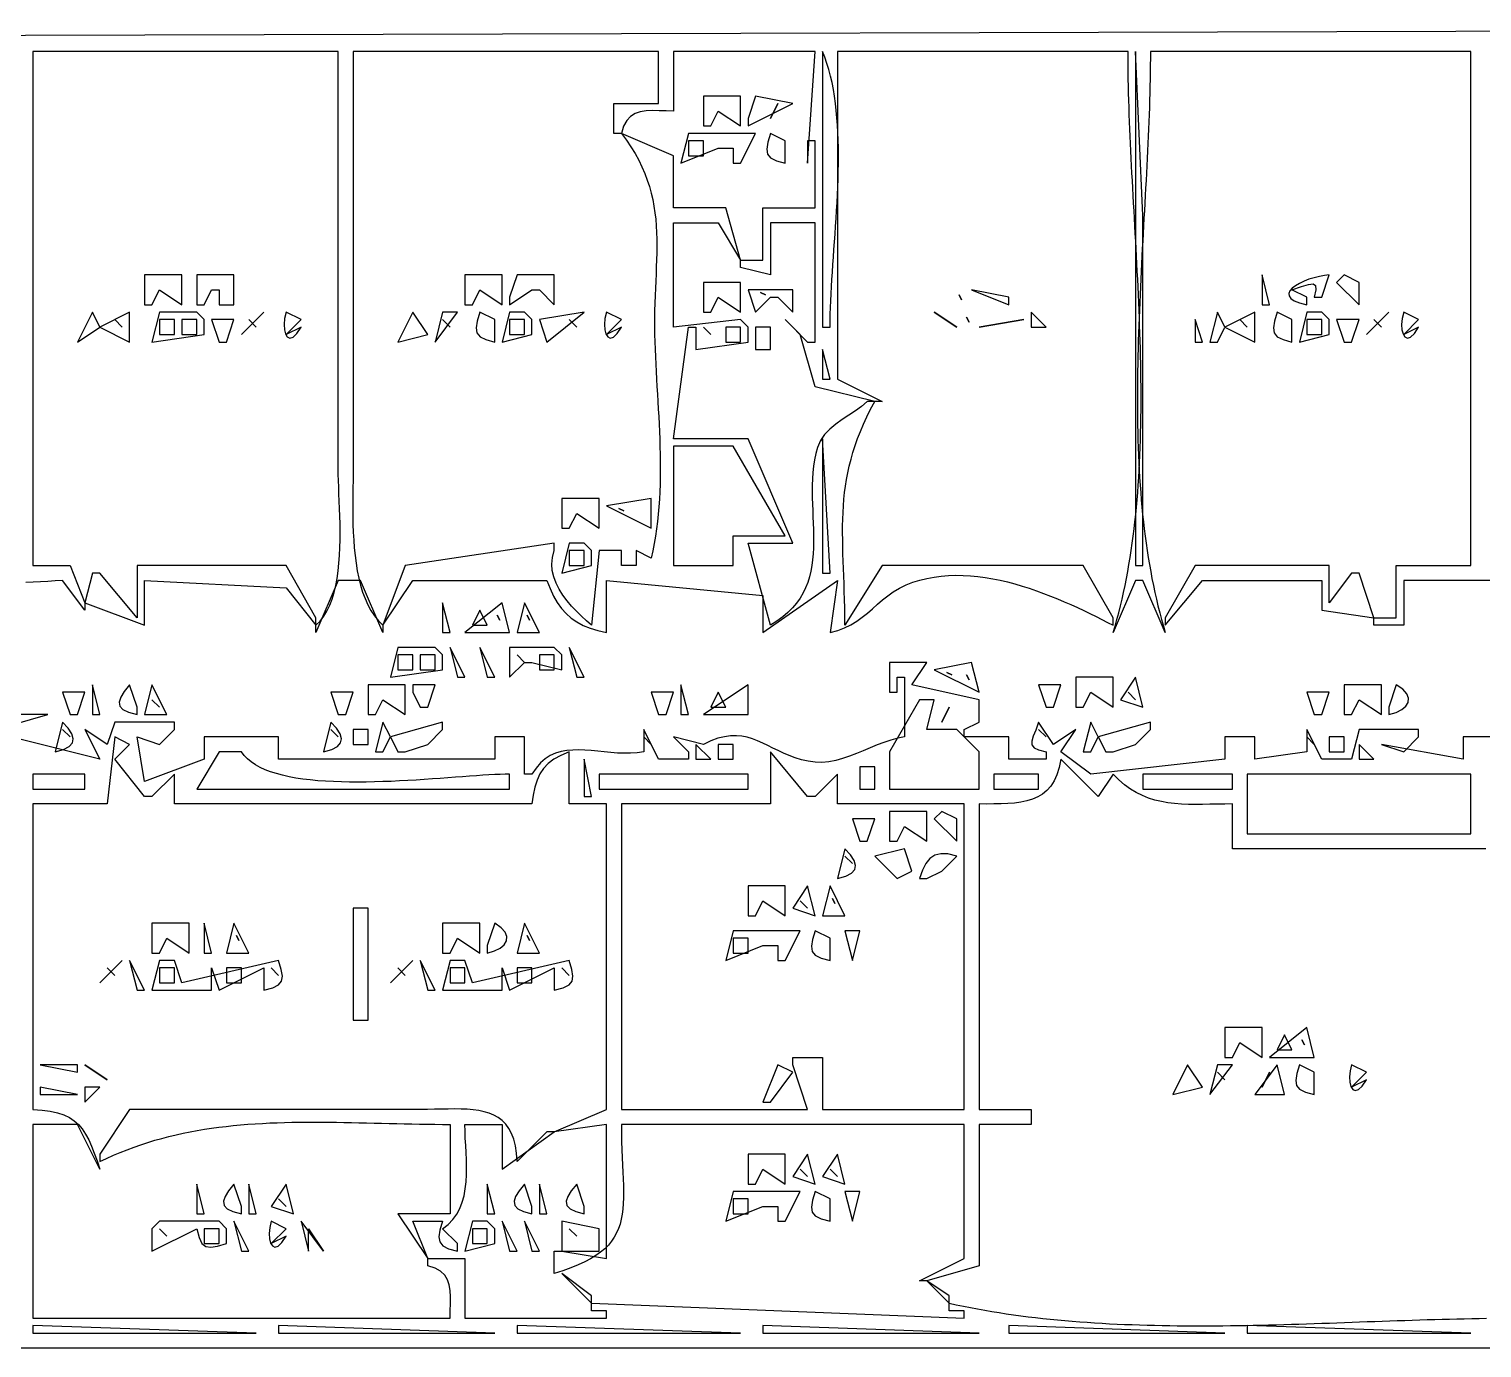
# Model space of a CAD drawing. Extents: x 0 to 1224, y 0 to 792.
# Drawn here: x 726.5 to 921.5, y 345 to 522 of the extents above; entities that cross this region are included whole.
import ezdxf

# ---------------------------------------------------------------- set-up
doc = ezdxf.new("R2010")
doc.units = 0
doc.layers.add('C7', color=7, linetype='CONTINUOUS')

msp = doc.modelspace()

# ---------------------------------------------------------------- linework, layer by layer
at = {"layer": 'C7'}
for points in [[(662, 521), (1014, 522), (1014, 459), (1055, 459), (1055, 448), (1050, 448), (1050, 446), (1050.8073, 445.991), (1051.6612, 445.9603), (1052.5538, 445.9153), (1053.4772, 445.8631), (1054.4235, 445.8111), (1055.3848, 445.7665), (1056.3533, 445.7366)], [(923, 448), (911, 448), (911, 442), (907, 442), (907, 443), (910, 443), (910, 450), (920, 450), (920, 519), (877, 519), (876.9976, 518.0814), (876.9905, 517.1566), (876.9791, 516.2259), (876.9634, 515.2892), (876.9438, 514.3469), (876.9203, 513.3991), (876.8932, 512.4459), (876.8627, 511.4876), (876.8291, 510.5243), (876.7925, 509.5561), (876.7531, 508.5834), (876.7112, 507.6061), (876.667, 506.6246), (876.6206, 505.6389), (876.5722, 504.6493), (876.5222, 503.6559), (876.4707, 502.6589), (876.4178, 501.6584), (876.3638, 500.6547), (876.309, 499.6479), (876.2535, 498.6382), (876.1975, 497.6257), (876.1413, 496.6107), (876.085, 495.5933), (876.0288, 494.5736), (875.973, 493.5519), (875.9178, 492.5284), (875.8634, 491.5031), (875.81, 490.4763), (875.7577, 489.4481), (875.7069, 488.4187), (875.6576, 487.3883), (875.6102, 486.3571), (875.5649, 485.3252), (875.5217, 484.2928), (875.481, 483.2601), (875.443, 482.2273), (875.4078, 481.1944), (875.3757, 480.1618), (875.3469, 479.1295), (875.3215, 478.0978), (875.2999, 477.0667), (875.2821, 476.0366), (875.2685, 475.0075), (875.2592, 473.9797), (875.2544, 472.9532), (875.2544, 471.9284), (875.2593, 470.9053), (875.2693, 469.8841), (875.2847, 468.865), (875.3057, 467.8481), (875.3325, 466.8338), (875.3652, 465.822), (875.4041, 464.813), (875.4495, 463.807), (875.5014, 462.8041), (875.5602, 461.8045), (875.626, 460.8084), (875.699, 459.816), (875.7795, 458.8273), (875.8677, 457.8427), (875.9637, 456.8623), (876.0677, 455.8861), (876.1801, 454.9145), (876.3009, 453.9476), (876.4304, 452.9856), (876.5688, 452.0286), (876.7163, 451.0768), (876.8732, 450.1303), (877.0396, 449.1894), (877.2157, 448.2543), (877.4017, 447.325), (877.5979, 446.4019), (877.8045, 445.4849), (878.0216, 444.5744), (878.2495, 443.6705), (878.4884, 442.7733), (878.7385, 441.8831), (879, 441), (876, 448), (875, 448), (872, 441), (872.2614, 441.8831), (872.5115, 442.7733), (872.7504, 443.6705), (872.9783, 444.5744), (873.1954, 445.485), (873.402, 446.4019), (873.5982, 447.3251), (873.7843, 448.2543), (873.9604, 449.1895), (874.1267, 450.1304), (874.2836, 451.0768), (874.4311, 452.0286), (874.5695, 452.9856), (874.6991, 453.9477), (874.8199, 454.9146), (874.9322, 455.8862), (875.0363, 456.8623), (875.1323, 457.8428), (875.2204, 458.8274), (875.3009, 459.816), (875.3739, 460.8085), (875.4397, 461.8046), (875.4985, 462.8042), (875.5505, 463.8071), (875.5958, 464.8131), (875.6347, 465.8221), (875.6675, 466.8338), (875.6942, 467.8482), (875.7152, 468.865), (875.7306, 469.8841), (875.7407, 470.9053), (875.7456, 471.9284), (875.7455, 472.9533), (875.7408, 473.9797), (875.7314, 475.0076), (875.7178, 476.0366), (875.7001, 477.0668), (875.6784, 478.0978), (875.6531, 479.1295), (875.6242, 480.1618), (875.5921, 481.1944), (875.557, 482.2273), (875.5189, 483.2601), (875.4782, 484.2929), (875.4351, 485.3252), (875.3897, 486.3571), (875.3423, 487.3884), (875.2931, 488.4187), (875.2422, 489.4481), (875.19, 490.4763), (875.1365, 491.5031), (875.0821, 492.5284), (875.0269, 493.5519), (874.9711, 494.5736), (874.915, 495.5933), (874.8587, 496.6107), (874.8024, 497.6257), (874.7464, 498.6382), (874.6909, 499.6479), (874.6361, 500.6547), (874.5821, 501.6584), (874.5293, 502.6588), (874.4777, 503.6559), (874.4277, 504.6493), (874.3793, 505.6389), (874.3329, 506.6246), (874.2887, 507.6061), (874.2468, 508.5833), (874.2074, 509.5561), (874.1708, 510.5243), (874.1372, 511.4876), (874.1067, 512.4459), (874.0796, 513.3991), (874.0562, 514.3469), (874.0365, 515.2892), (874.0208, 516.2258), (874.0094, 517.1566), (874.0023, 518.0814), (874, 519), (835, 519), (835, 475), (841, 472), (840, 472), (832, 474), (830, 481), (828, 483), (831, 480), (832, 480), (832, 496), (826, 496), (826, 489), (822, 490), (822, 491), (825, 491), (825, 498), (832, 498), (832, 507), (831, 507), (831, 504), (832, 519), (813, 519), (813, 511), (812.0083, 511.0163), (811.0571, 511.0447), (810.1554, 511.0542), (809.3125, 511.0141), (808.5375, 510.8934), (807.8394, 510.6612), (807.2275, 510.2866), (806.7109, 509.7388), (806.2986, 508.9869), (806, 508), (805, 508), (805, 512), (811, 512), (811, 519), (770, 519), (770, 463), (769.9959, 462.2026), (769.9858, 461.3544), (769.973, 460.461), (769.9604, 459.5282), (769.9514, 458.5617), (769.949, 457.5675), (769.9565, 456.5511), (769.977, 455.5185), (770.0136, 454.4754), (770.0696, 453.4275), (770.1482, 452.3806), (770.2524, 451.3405), (770.3855, 450.313), (770.5505, 449.3039), (770.7508, 448.3188), (770.9894, 447.3637), (771.2696, 446.4443), (771.5944, 445.5662), (771.9671, 444.7355), (772.3909, 443.9577), (772.8688, 443.2386), (773.4041, 442.5841), (774, 442), (774, 441), (771, 448), (768, 448), (765, 441), (765, 442), (765.5574, 442.5572), (766.0498, 443.1926), (766.481, 443.8995), (766.8545, 444.6715), (767.1743, 445.502), (767.4439, 446.3844), (767.6673, 447.3122), (767.8481, 448.279), (767.9901, 449.2781), (768.097, 450.303), (768.1726, 451.3471), (768.2206, 452.404), (768.2447, 453.4671), (768.2488, 454.5298), (768.2366, 455.5857), (768.2117, 456.6281), (768.178, 457.6505), (768.1392, 458.6465), (768.0991, 459.6094), (768.0613, 460.5328), (768.0297, 461.41), (768.008, 462.2346), (768, 463), (768, 519), (727, 519), (727, 450), (732, 450), (734, 445), (734, 444), (731, 448), (730.0127, 447.9326), (729.0242, 447.8702), (728.0347, 447.8126), (727.044, 447.7597), (726.0523, 447.7113)], [(833, 519), (833, 482), (834, 482), (834.0062, 482.8527), (834.0243, 483.7285), (834.053, 484.6262), (834.0913, 485.5442), (834.138, 486.4812), (834.192, 487.4359), (834.2521, 488.4067), (834.3172, 489.3924), (834.3862, 490.3916), (834.458, 491.4029), (834.5314, 492.4248), (834.6053, 493.456), (834.6786, 494.4952), (834.7501, 495.5409), (834.8188, 496.5918), (834.8834, 497.6464), (834.9428, 498.7034), (834.996, 499.7614), (835.0417, 500.8191), (835.0789, 501.8749), (835.1065, 502.9277), (835.1232, 503.9758), (835.128, 505.0181), (835.1198, 506.053), (835.0973, 507.0793), (835.0596, 508.0955), (835.0053, 509.1002), (834.9335, 510.0921), (834.843, 511.0697), (834.7327, 512.0318), (834.6014, 512.9768), (834.4479, 513.9035), (834.2713, 514.8104), (834.0702, 515.6961), (833.8437, 516.5593), (833.5906, 517.3986), (833.3097, 518.2126), (833, 519)], [(875, 519), (875, 450), (876, 450), (876, 497), (875, 519)], [(817, 513), (817, 509), (818, 509), (819, 511), (822, 509), (822, 510), (822, 513), (817, 513)], [(824, 513), (823, 510), (823, 509), (829, 512), (824, 513)], [(827, 512), (826, 510), (827, 512)], [(806, 508), (806.6742, 507.0847), (807.284, 506.1781), (807.8324, 505.2791), (808.3223, 504.3864), (808.7568, 503.4992), (809.1389, 502.6162), (809.4717, 501.7365), (809.7583, 500.8589), (810.0015, 499.9823), (810.2046, 499.1056), (810.3704, 498.2278), (810.5021, 497.3479), (810.6027, 496.4646), (810.6752, 495.5769), (810.7227, 494.6838), (810.7481, 493.7841), (810.7545, 492.8768), (810.745, 491.9608), (810.7225, 491.035), (810.6902, 490.0983), (810.6511, 489.1497), (810.6081, 488.188), (810.5643, 487.2122), (810.5228, 486.2212), (810.4865, 485.2138), (810.4586, 484.1891), (810.4421, 483.146), (810.4399, 482.0833), (810.4552, 481), (810.4821, 480.0125), (810.5173, 479.0215), (810.5595, 478.0273), (810.6075, 477.03), (810.6601, 476.0301), (810.7162, 475.0278), (810.7745, 474.0234), (810.8339, 473.0171), (810.8931, 472.0093), (810.951, 471.0003), (811.0064, 469.9903), (811.0581, 468.9796), (811.1049, 467.9685), (811.1456, 466.9574), (811.1791, 465.9464), (811.2041, 464.9359), (811.2194, 463.9262), (811.2239, 462.9175), (811.2164, 461.9101), (811.1957, 460.9044), (811.1606, 459.9006), (811.1098, 458.899), (811.0423, 457.8999), (810.9569, 456.9036), (810.8522, 455.9103), (810.7272, 454.9204), (810.5807, 453.9341), (810.4114, 452.9517), (810.2182, 451.9736), (810, 451), (808, 452), (808, 450), (806, 450), (806, 452), (803, 452), (802, 442), (801.3305, 442.5838), (800.6504, 443.2061), (799.9753, 443.865), (799.3213, 444.5583), (798.7041, 445.2838), (798.1397, 446.0396), (797.644, 446.8235), (797.2327, 447.6334), (796.9219, 448.4672), (796.7273, 449.3229), (796.6648, 450.1983), (796.7504, 451.0913), (797, 452), (797, 453), (777, 450), (774, 442), (778, 448), (796, 448), (796.4204, 446.9001), (796.8797, 445.9123), (797.3856, 445.0301), (797.9453, 444.247), (798.5664, 443.5566), (799.2563, 442.9525), (800.0225, 442.4281), (800.8725, 441.9772), (801.8138, 441.5931), (802.8538, 441.2695), (804, 441), (804, 448), (825, 446), (825, 441), (835, 448), (834, 441), (835.0342, 441.2687), (835.9674, 441.6225), (836.8158, 442.0481), (837.5955, 442.5327), (838.323, 443.0632), (839.0143, 443.6266), (839.6859, 444.2099), (840.3539, 444.8), (841.0345, 445.3839), (841.7441, 445.9486), (842.4989, 446.4811), (843.3151, 446.9683), (844.2091, 447.3974)], [(844.2091, 447.3973), (845.1273, 447.7505), (846.0596, 448.0438), (847.0045, 448.2798), (847.9605, 448.4609), (848.9262, 448.5896), (849.9002, 448.6683), (850.8809, 448.6996), (851.8671, 448.6858), (852.8572, 448.6295), (853.8497, 448.5331), (854.8433, 448.3991), (855.8365, 448.23), (856.8279, 448.0283), (857.816, 447.7964), (858.7993, 447.5367), (859.7765, 447.2519), (860.746, 446.9443), (861.7065, 446.6164), (862.6564, 446.2707), (863.5945, 445.9097), (864.5191, 445.5358), (865.4289, 445.1515), (866.3224, 444.7593), (867.1982, 444.3617), (868.0548, 443.9611), (868.8908, 443.56), (869.7048, 443.1608), (870.4953, 442.7661), (871.2608, 442.3783), (872, 442), (872, 443), (868, 450), (841, 450), (836, 442), (835.9913, 443.1726), (835.9731, 444.3137), (835.9473, 445.425), (835.916, 446.5085), (835.8809, 447.566), (835.844, 448.5992), (835.8073, 449.6102), (835.7727, 450.6007), (835.7421, 451.5726), (835.7175, 452.5278), (835.7008, 453.468), (835.6939, 454.3952), (835.6987, 455.3112), (835.7173, 456.2179), (835.7514, 457.1171), (835.8031, 458.0107), (835.8743, 458.9005), (835.967, 459.7884), (836.083, 460.6762), (836.2242, 461.5658), (836.3927, 462.4591), (836.5904, 463.3578), (836.8191, 464.2639), (837.0809, 465.1793), (837.3776, 466.1056), (837.7111, 467.0449), (838.0835, 467.999), (838.4967, 468.9696), (838.9525, 469.9588), (839.453, 470.9683), (840, 472), (839, 472), (838.2442, 471.3553), (837.4068, 470.7535), (836.524, 470.1722), (835.6324, 469.5888), (834.7684, 468.9809), (833.9685, 468.3261), (833.2691, 467.6019), (832.7067, 466.7859), (832.3178, 465.8557), (832.1015, 465.0256), (831.9316, 464.1886), (831.8032, 463.3458), (831.7116, 462.4985), (831.6522, 461.6476), (831.6203, 460.7944), (831.6112, 459.9399), (831.6201, 459.0853), (831.6423, 458.2318), (831.6732, 457.3804), (831.7081, 456.5323), (831.7423, 455.6885), (831.771, 454.8504), (831.7896, 454.0189), (831.7933, 453.1952), (831.7775, 452.3805), (831.7374, 451.5758), (831.6685, 450.7823), (831.5658, 450.0012), (831.4249, 449.2335), (831.2409, 448.4803), (831.0092, 447.7429), (830.725, 447.0224), (830.3837, 446.3198), (829.9806, 445.6363), (829.5109, 444.9731), (828.97, 444.3312), (828.3531, 443.7118), (827.6556, 443.1161), (826.8728, 442.5451), (826, 442), (823, 453), (829, 453), (823, 467), (813, 467), (815, 482), (816, 482), (816, 479), (823, 480), (823, 482), (822, 483), (813, 482), (813, 496), (819, 496), (822, 491), (820, 498), (813, 498), (813, 505), (806, 508)], [(815, 508), (814, 504), (819, 506), (821, 506), (821, 504), (822, 504), (824, 508), (815, 508)], [(815, 507), (815, 505), (817, 505), (817, 507), (815, 507)], [(826, 508), (825.6535, 506.8097), (825.5052, 505.9005), (825.6105, 505.2187), (826.0245, 504.7105), (826.8026, 504.3221), (828, 504), (828, 505), (828, 507), (826, 508)], [(742, 489), (742, 485), (743, 485), (744, 487), (747, 485), (747, 486), (747, 489), (742, 489)], [(749, 489), (749, 485), (750, 485), (751, 487), (752, 487), (752, 485), (754, 485), (754, 488), (754, 489), (749, 489)], [(785, 489), (785, 485), (786, 485), (787, 487), (790, 485), (790, 486), (790, 489), (785, 489)], [(792, 489), (791, 486), (791, 485), (794, 487), (795, 487), (797, 485), (797, 488), (797, 489), (792, 489)], [(817, 488), (817, 484), (818, 484), (819, 486), (822, 484), (822, 485), (822, 488), (817, 488)], [(892, 489), (892, 485), (893, 485), (892, 489)], [(898, 485), (898, 486), (896, 487), (897.2896, 487.44), (898.227, 487.7304), (898.8393, 487.8013), (899.1541, 487.583), (899.1985, 487.0058), (899, 486), (900, 486), (901, 489), (900.3655, 488.935), (899.6852, 488.8111), (898.9839, 488.6352), (898.2865, 488.4142), (897.618, 488.1551), (897.0032, 487.8648), (896.4671, 487.5504), (896.0346, 487.2187), (895.7306, 486.8768), (895.58, 486.5316), (895.6077, 486.1901), (895.8386, 485.8592), (896.2977, 485.5459), (897.0098, 485.2572), (898, 485)], [(903, 489), (902, 488), (905, 485), (905, 488), (903, 489)], [(823, 487), (824, 484), (826, 486), (827, 486), (829, 484), (829, 487), (823, 487)], [(824.666687, 486.666656), (825.333313, 486.333344), (824.666687, 486.666656)], [(851.333313, 486.333344), (851.666687, 485.666656), (851.333313, 486.333344)], [(853, 487), (858, 485), (858, 486), (853, 487)], [(735, 484), (733, 480), (736, 482), (740, 480), (740, 484), (736, 482), (735, 484)], [(744, 484), (743, 480), (750, 481), (750, 483), (749, 484), (744, 484)], [(755, 481), (758, 484), (755, 481)], [(761, 484), (760.8004, 483.1668), (760.7248, 482.3683), (760.765, 481.6552), (760.9133, 481.0779), (761.1618, 480.6871), (761.5026, 480.5333), (761.9278, 480.6671), (762.4295, 481.1392), (763, 482), (761, 481), (763, 483), (761, 484)], [(778, 484), (776, 480), (780, 481), (778, 484)], [(782, 484), (781, 480), (784, 484), (782, 484)], [(787, 484), (786.6535, 482.8097), (786.5052, 481.9005), (786.6105, 481.2187), (787.0245, 480.7105), (787.8026, 480.3221), (789, 480), (789, 481), (789, 483), (787, 484)], [(791, 484), (790, 480), (794, 481), (794, 483), (793, 484), (791, 484)], [(795, 483), (796, 480), (801, 484), (795, 483)], [(804, 484), (803.8004, 483.1668), (803.7248, 482.3683), (803.765, 481.6552), (803.9133, 481.0779), (804.1618, 480.6871), (804.5026, 480.5333), (804.9278, 480.6671), (805.4295, 481.1392), (806, 482), (804, 481), (806, 483), (804, 484)], [(848, 484), (851, 482), (848, 484)], [(861, 484), (861, 482), (863, 482), (861, 484)], [(886, 484), (885, 480), (886, 480), (887, 482), (891, 480), (891, 484), (887, 482), (886, 484)], [(894, 484), (893.6535, 482.8097), (893.5053, 481.9005), (893.6105, 481.2187), (894.0246, 480.7105), (894.8026, 480.3221), (896, 480), (896, 481), (896, 483), (894, 484)], [(898, 484), (897, 480), (901, 481), (901, 483), (900, 484), (898, 484)], [(906, 481), (909, 484), (906, 481)], [(911, 484), (910.8005, 483.1668), (910.7248, 482.3683), (910.765, 481.6552), (910.9133, 481.0779), (911.1618, 480.6871), (911.5026, 480.5333), (911.9278, 480.6671), (912.4296, 481.1392), (913, 482), (911, 481), (913, 483), (911, 484)], [(738, 483), (739, 482), (738, 483)], [(744, 483), (744, 481), (746, 481), (746, 483), (744, 483)], [(747, 483), (747, 481), (749, 481), (749, 483), (747, 483)], [(751, 483), (752, 480), (753, 480), (754, 483), (751, 483)], [(756, 483), (757, 482), (756, 483)], [(782, 483), (783, 482), (782, 483)], [(791, 483), (791, 481), (793, 481), (793, 483), (791, 483)], [(799, 483), (800, 482), (799, 483)], [(817, 482), (818, 481), (817, 482)], [(820, 482), (820, 480), (822, 480), (822, 482), (820, 482)], [(824, 482), (824, 479), (826, 479), (826, 482), (824, 482)], [(852.333313, 483.333344), (852.666687, 482.666656), (852.333313, 483.333344)], [(854, 482), (860, 483), (854, 482)], [(883, 483), (883, 480), (884, 480), (883, 483)], [(889, 483), (890, 482), (889, 483)], [(898, 483), (898, 481), (900, 481), (900, 483), (898, 483)], [(902, 483), (903, 480), (904, 480), (905, 483), (902, 483)], [(907, 483), (908, 482), (907, 483)], [(833, 479), (833, 475), (834, 475), (833, 479)], [(833, 467), (833, 449), (834, 449), (833, 467)], [(813, 466), (813, 450), (821, 450), (821, 454), (828, 454), (821, 466), (813, 466)], [(798, 459), (798, 455), (799, 455), (800, 457), (803, 455), (803, 456), (803, 459), (798, 459)], [(804, 458), (810, 455), (810, 456), (810, 459), (804, 458)], [(805.666687, 457.666656), (806.333313, 457.333344), (805.666687, 457.666656)], [(799, 453), (798, 449), (802, 450), (802, 452), (801, 453), (799, 453)], [(799, 452), (799, 450), (801, 450), (801, 452), (799, 452)], [(741, 450), (741, 443), (736, 449), (735, 449), (734, 445), (742, 442), (742, 448), (761, 447), (765, 442), (765, 443), (761, 450), (741, 450)], [(883, 450), (879, 443), (879, 442), (884, 448), (900, 448), (900, 444), (907, 443), (905, 449), (904, 449), (901, 445), (901, 450), (883, 450)], [(782, 445), (782, 441), (783, 441), (782, 445)], [(785, 441), (791, 441), (790, 445), (785, 441)], [(793, 445), (792, 441), (795, 441), (793, 445)], [(787, 444), (786, 442), (788, 442), (787, 444)], [(789.333313, 443.333344), (789.666687, 442.666656), (789.333313, 443.333344)], [(793.333313, 443.333344), (793.666687, 442.666656), (793.333313, 443.333344)], [(776, 439), (775, 435), (782, 436), (782, 438), (781, 439), (776, 439)], [(783, 439), (784, 435), (785, 435), (783, 439)], [(787, 439), (788, 435), (789, 435), (787, 439)], [(791, 439), (791, 435), (793, 437), (794, 437), (798, 436), (798, 438), (797, 439), (791, 439)], [(799, 439), (800, 435), (801, 435), (799, 439)], [(928, 427), (919, 427), (919, 424), (908, 426), (911, 425), (913, 427), (913, 428), (905, 428), (904, 424), (900, 424), (898, 428), (898, 425), (891, 424), (891, 427), (887, 427), (887, 424), (869, 422), (865, 425), (867, 428), (864, 426), (862, 429), (861.6113, 427.9295), (861.288, 427.0867), (861.097, 426.4347), (861.1055, 425.9368), (861.3807, 425.5562), (861.9898, 425.2562), (863, 425), (863, 424), (858, 424), (858, 427), (852, 427), (852, 428), (854, 429), (854, 431), (854, 432), (845, 434), (847, 437), (842, 437), (842, 433), (843, 433), (843, 435), (844, 435), (844, 427), (843.0818, 426.832), (842.1613, 426.5842), (841.2389, 426.274), (840.315, 425.919), (839.3899, 425.5368), (838.4642, 425.1449), (837.5382, 424.761), (836.6123, 424.4025), (835.6871, 424.0872), (834.7628, 423.8325), (833.8399, 423.656), (832.9188, 423.5753), (832, 423.608), (831.0467, 423.746), (830.1536, 423.9479), (829.3133, 424.2021), (828.5183, 424.4972), (827.7613, 424.8216), (827.0348, 425.1638), (826.3315, 425.5124), (825.6439, 425.8558), (824.9646, 426.1825), (824.2862, 426.4809), (823.6013, 426.7397), (822.9026, 426.9473), (822.1825, 427.0921), (821.4337, 427.1628), (820.6488, 427.1477), (819.8204, 427.0354), (818.941, 426.8143), (818.0034, 426.473), (817, 426), (813, 427), (815, 425), (815, 424), (811, 424), (809, 428), (809, 425), (808.1251, 424.8707), (807.243, 424.8095), (806.3564, 424.8037), (805.4685, 424.8408), (804.5821, 424.9083), (803.7003, 424.9934), (802.8259, 425.0838), (801.9621, 425.1668), (801.1116, 425.2299), (800.2776, 425.2604), (799.463, 425.2459), (798.6707, 425.1738), (797.9037, 425.0315), (797.1651, 424.8064), (796.4576, 424.486), (795.7845, 424.0577), (795.1485, 423.509), (794.5526, 422.8273), (794, 422), (793, 422), (793, 427), (789, 427), (789, 424), (760, 424), (760, 427), (750, 427), (750, 424), (742, 421), (741, 427), (744, 426), (746, 428), (746, 429), (738, 429), (737, 426), (734, 428), (736, 424), (724, 427)], [(776, 438), (776, 436), (778, 436), (778, 438), (776, 438)], [(779, 438), (779, 436), (781, 436), (781, 438), (779, 438)], [(792, 438), (793, 437), (792, 438)], [(795, 438), (795, 436), (797, 436), (797, 438), (795, 438)], [(848, 436), (854, 433), (853, 437), (848, 436)], [(849.666687, 435.666656), (850.333313, 435.333344), (849.666687, 435.666656)], [(852.333313, 435.333344), (852.666687, 434.666656), (852.333313, 435.333344)], [(867, 435), (867, 431), (868, 431), (869, 433), (872, 431), (872, 432), (872, 435), (867, 435)], [(875, 435), (873, 432), (876, 431), (875, 435)], [(731, 433), (732, 430), (733, 430), (734, 433), (731, 433)], [(735, 434), (735, 430), (736, 430), (735, 434)], [(740, 434), (739.2784, 433.1008), (738.8036, 432.3323), (738.6006, 431.6814), (738.6939, 431.1355), (739.1084, 430.6818), (739.8688, 430.3076), (741, 430), (741, 431), (740, 434)], [(743, 434), (742, 430), (745, 430), (743, 434)], [(767, 433), (768, 430), (769, 430), (770, 433), (767, 433)], [(772, 434), (772, 430), (773, 430), (774, 432), (777, 430), (777, 431), (777, 434), (772, 434)], [(778, 434), (778, 433), (779, 431), (780, 431), (781, 434), (778, 434)], [(810, 433), (811, 430), (812, 430), (813, 433), (810, 433)], [(814, 434), (814, 430), (815, 430), (814, 434)], [(817, 430), (823, 430), (823, 431), (823, 434), (817, 430)], [(819, 433), (818, 431), (820, 431), (819, 433)], [(862, 434), (863, 431), (864, 431), (865, 434), (862, 434)], [(874, 433), (875, 432), (874, 433)], [(898, 433), (899, 430), (900, 430), (901, 433), (898, 433)], [(903, 434), (903, 430), (904, 430), (905, 432), (908, 430), (908, 431), (908, 434), (903, 434)], [(910, 434), (909, 431), (909, 430), (909.9711, 430.2821), (910.7404, 430.6607), (911.2878, 431.1186), (911.5936, 431.6388), (911.6376, 432.204), (911.4, 432.7974), (910.8607, 433.4017), (910, 434)], [(743, 432), (744, 431), (743, 432)], [(846, 432), (842, 425), (842, 420), (854, 420), (854, 425), (851, 428), (847, 428), (848, 432), (846, 432)], [(850, 431), (849, 429), (850, 431)], [(722, 430), (722, 428), (729, 430), (722, 430)], [(731, 429), (730, 425), (731.116, 425.3169), (731.8842, 425.7126), (732.3185, 426.1907), (732.4332, 426.7549), (732.2422, 427.4087), (731.7598, 428.1558), (731, 429)], [(767, 429), (766, 425), (767.116, 425.3169), (767.8841, 425.7126), (768.3185, 426.1907), (768.4331, 426.7549), (768.2422, 427.4087), (767.7598, 428.1558), (767, 429)], [(774, 429), (773, 425), (774, 425), (775, 427), (776, 425), (777, 425), (780, 426), (782, 428), (782, 429), (775, 427), (774, 429)], [(869, 429), (868, 425), (869, 425), (870, 427), (871, 425), (872, 425), (875, 426), (877, 428), (877, 429), (870, 427), (869, 429)], [(657, 345), (1055, 345), (1055, 425), (1050, 425), (1050, 427), (1050.8592, 426.9917), (1051.7322, 426.9974), (1052.615, 427.0117), (1053.5033, 427.0295), (1054.3929, 427.0455), (1055.2797, 427.0543), (1056.1595, 427.0508)], [(731, 428), (732, 427), (731, 428)], [(767, 428), (768, 427), (767, 428)], [(770, 428), (770, 426), (772, 426), (772, 428), (770, 428)], [(862, 428), (863, 427), (862, 428)], [(738, 427), (737, 418), (727, 418), (727, 377), (728.2468, 376.9241), (729.3487, 376.7812), (730.3187, 376.569), (731.1697, 376.2852), (731.9149, 375.9274), (732.5671, 375.4934), (733.1394, 374.9808), (733.6448, 374.3874), (734.0962, 373.7108), (734.5068, 372.9488), (734.8894, 372.099), (735.2572, 371.1591), (735.623, 370.1269), (736, 369), (733, 375), (727, 375), (727, 349), (783, 349), (783.0163, 349.9916), (783.0447, 350.9427), (783.0542, 351.8444), (783.0141, 352.6873), (782.8933, 353.4623), (782.6611, 354.1604), (782.2866, 354.7723), (781.7388, 355.289), (780.9869, 355.7012), (780, 356), (780, 357), (785, 357), (785, 349), (804, 349), (804, 350), (802, 350), (802, 351), (852, 349), (852, 350), (850, 350), (850, 351), (850.9461, 350.7939), (851.8959, 350.5968), (852.8492, 350.4082), (853.806, 350.2282), (854.7661, 350.0566), (855.7294, 349.8931), (856.6959, 349.7377), (857.6656, 349.5901), (858.6382, 349.4502), (859.6137, 349.3178), (860.592, 349.1927), (861.573, 349.0749), (862.5567, 348.9641), (863.543, 348.8602), (864.5317, 348.763), (865.5228, 348.6723), (866.5162, 348.588), (867.5118, 348.5099), (868.5095, 348.4378), (869.5092, 348.3717), (870.5108, 348.3113), (871.5143, 348.2564), (872.5196, 348.2069), (873.5265, 348.1626), (874.535, 348.1234), (875.545, 348.0892), (876.5564, 348.0596), (877.5692, 348.0346), (878.5831, 348.0141), (879.5982, 347.9977), (880.6144, 347.9855), (881.6315, 347.9772), (882.6495, 347.9726), (883.6683, 347.9716), (884.6877, 347.9741), (885.7078, 347.9798), (886.7284, 347.9886), (887.7495, 348.0003), (888.7709, 348.0148), (889.7925, 348.0319), (890.8144, 348.0515), (891.8363, 348.0733), (892.8582, 348.0972), (893.88, 348.1231), (894.9016, 348.1508), (895.923, 348.1801), (896.944, 348.2109), (897.9645, 348.2429), (898.9845, 348.2761), (900.0039, 348.3103), (901.0226, 348.3452), (902.0405, 348.3808), (903.0575, 348.4169), (904.0735, 348.4532), (905.0884, 348.4898), (906.1022, 348.5263), (907.1148, 348.5626), (908.126, 348.5986), (909.1358, 348.634), (910.1441, 348.6688), (911.1508, 348.7028), (912.1558, 348.7357), (913.159, 348.7675), (914.1604, 348.7979), (915.1599, 348.8269), (916.1573, 348.8542), (917.1526, 348.8797), (918.1456, 348.9032), (919.1364, 348.9245), (920.1248, 348.9435), (921.1107, 348.9601), (922.094, 348.974)], [(922, 412), (888, 412), (888, 418), (886.9765, 417.9929), (885.9689, 417.9763), (884.9771, 417.957), (884.001, 417.9418), (883.0407, 417.9377), (882.0963, 417.9513), (881.1677, 417.9897), (880.2549, 418.0596), (879.3579, 418.1679), (878.4768, 418.3215), (877.6116, 418.5271), (876.7622, 418.7916), (875.9287, 419.122), (875.1111, 419.5249), (874.3095, 420.0073), (873.5237, 420.5761), (872.7539, 421.238), (872, 422), (870, 419), (865, 424), (864.7708, 422.8935), (864.4628, 421.9319), (864.0799, 421.1051), (863.6259, 420.4028), (863.1044, 419.815), (862.5193, 419.3316), (861.8743, 418.9422), (861.1733, 418.6369), (860.42, 418.4054), (859.6182, 418.2376), (858.7716, 418.1233), (857.8841, 418.0525), (856.9594, 418.0149), (856.0013, 418.0003), (855.0135, 417.9987), (854, 418), (854, 377), (861, 377), (861, 375), (854, 375), (854, 356), (847, 354), (846, 354), (852, 357), (852, 375), (806, 375), (806.009, 373.8181), (806.0333, 372.6835), (806.0687, 371.595), (806.1109, 370.5511), (806.1557, 369.5505), (806.1989, 368.5919), (806.2361, 367.6738), (806.2633, 366.7949), (806.2761, 365.9539), (806.2703, 365.1495), (806.2417, 364.3802), (806.1861, 363.6447), (806.0991, 362.9416), (805.9767, 362.2696), (805.8145, 361.6274), (805.6083, 361.0136), (805.354, 360.4268), (805.0471, 359.8656), (804.6836, 359.3288), (804.2592, 358.815), (803.7697, 358.3227), (803.2107, 357.8507), (802.5782, 357.3976), (801.8678, 356.9621), (801.0753, 356.5427), (800.1965, 356.1381), (799.2272, 355.7471), (798.1631, 355.3681), (797, 355), (797, 358), (798, 358), (804, 357), (804, 375), (797, 374), (804, 377), (804, 418), (799, 418), (799, 425), (797.8796, 424.5179), (796.9442, 423.9944), (796.1751, 423.4158), (795.5535, 422.7678), (795.0606, 422.0366), (794.6776, 421.2082), (794.3856, 420.2686), (794.166, 419.2039), (794, 418), (746, 418), (746, 422), (743, 419), (742, 419), (738, 424), (740, 426), (738, 427)], [(809, 427), (810, 426), (809, 427)], [(816, 426), (816, 424), (818, 424), (816, 426)], [(819, 426), (819, 424), (821, 424), (821, 426), (819, 426)], [(898, 427), (899, 426), (898, 427)], [(901, 427), (901, 425), (903, 425), (903, 427), (901, 427)], [(905, 426), (905, 424), (907, 424), (905, 426)], [(752, 425), (749, 420), (791, 420), (791, 422), (790.3868, 421.993), (789.7169, 421.9731), (788.9936, 421.9416), (788.2202, 421.8999), (787.4, 421.8493), (786.5363, 421.7911), (785.6325, 421.7267), (784.6919, 421.6576), (783.7177, 421.5849), (782.7133, 421.5101), (781.6821, 421.4346), (780.6273, 421.3596), (779.5522, 421.2866), (778.4603, 421.2169), (777.3547, 421.1518), (776.2388, 421.0928), (775.116, 421.0411), (773.9895, 420.9981), (772.8627, 420.9652), (771.7389, 420.9438), (770.6213, 420.9351), (769.5134, 420.9405), (768.4185, 420.9614), (767.3398, 420.9992), (766.2807, 421.0552), (765.2445, 421.1307), (764.2345, 421.2272), (763.254, 421.3459), (762.3064, 421.4882), (761.3949, 421.6555), (760.523, 421.8491), (759.6938, 422.0704), (758.9108, 422.3208), (758.1772, 422.6015), (757.4964, 422.914), (756.8717, 423.2595), (756.3064, 423.6396), (755.8038, 424.0554), (755.3672, 424.5084), (755, 425), (752, 425)], [(801, 424), (801, 419), (802, 419), (801, 424)], [(826, 425), (826, 418), (806, 418), (806, 377), (831, 377), (829, 383), (829, 384), (833, 384), (833, 377), (852, 377), (852, 418), (835, 418), (835, 422), (832, 419), (831, 419), (826, 425)], [(727, 422), (727, 420), (734, 420), (734, 422), (727, 422)], [(803, 422), (803, 420), (823, 420), (823, 422), (803, 422)], [(838, 423), (838, 420), (840, 420), (840, 423), (838, 423)], [(856, 422), (856, 420), (862, 420), (862, 422), (856, 422)], [(876, 422), (876, 420), (888, 420), (888, 422), (876, 422)], [(890, 422), (890, 414), (920, 414), (920, 422), (890, 422)], [(837, 416), (838, 413), (839, 413), (840, 416), (837, 416)], [(842, 417), (842, 413), (843, 413), (844, 415), (847, 413), (847, 414), (847, 417), (842, 417)], [(849, 417), (848, 416), (851, 413), (851, 416), (849, 417)], [(836, 412), (835, 408), (836.116, 408.317), (836.8842, 408.7127), (837.3185, 409.1908), (837.4332, 409.7549), (837.2422, 410.4087), (836.7598, 411.1558), (836, 412)], [(840, 411), (843, 408), (845, 409), (844, 412), (840, 411)], [(836, 411), (837, 410), (836, 411)], [(846, 408), (847, 408), (849, 409), (851, 411), (849.8312, 411.2929), (848.8658, 411.3337), (848.0726, 411.1294), (847.4204, 410.6868), (846.8783, 410.0131), (846.4152, 409.1151), (846, 408)], [(823, 407), (823, 403), (824, 403), (825, 405), (828, 403), (828, 404), (828, 407), (823, 407)], [(831, 407), (829, 404), (832, 403), (831, 407)], [(834, 407), (833, 403), (836, 403), (834, 407)], [(770, 404), (770, 389), (772, 389), (772, 404), (770, 404)], [(830, 405), (831, 404), (830, 405)], [(834.333313, 405.333344), (834.666687, 404.666656), (834.333313, 405.333344)], [(743, 402), (743, 398), (744, 398), (745, 400), (748, 398), (748, 399), (748, 402), (743, 402)], [(750, 402), (750, 398), (751, 398), (750, 402)], [(754, 402), (753, 398), (756, 398), (754, 402)], [(782, 402), (782, 398), (783, 398), (784, 400), (787, 398), (787, 399), (787, 402), (782, 402)], [(789, 402), (788, 399), (788, 398), (788.9711, 398.2821), (789.7403, 398.6607), (790.2878, 399.1186), (790.5935, 399.6387), (790.6376, 400.204), (790.4, 400.7973), (789.8607, 401.4017), (789, 402)], [(793, 402), (792, 398), (795, 398), (793, 402)], [(754.333313, 400.333344), (754.666687, 399.666656), (754.333313, 400.333344)], [(793.333313, 400.333344), (793.666687, 399.666656), (793.333313, 400.333344)], [(821, 401), (820, 397), (825, 399), (827, 399), (827, 397), (828, 397), (830, 401), (821, 401)], [(821, 400), (821, 398), (823, 398), (823, 400), (821, 400)], [(832, 401), (831.6535, 399.8097), (831.5052, 398.9005), (831.6105, 398.2187), (832.0245, 397.7105), (832.8026, 397.3221), (834, 397), (834, 398), (834, 400), (832, 401)], [(836, 401), (837, 397), (838, 401), (836, 401)], [(736, 394), (739, 397), (736, 394)], [(737, 396), (738, 395), (737, 396)], [(740, 397), (741, 393), (742, 393), (740, 397)], [(744, 397), (743, 393), (751, 393), (751, 396), (752, 393), (758, 396), (758, 393), (759.1973, 393.3221), (759.9753, 393.7105), (760.3893, 394.2187), (760.4946, 394.9006), (760.3464, 395.8097), (760, 397), (747, 394), (746, 397), (744, 397)], [(744, 396), (744, 394), (746, 394), (746, 396), (744, 396)], [(753, 396), (753, 394), (755, 394), (755, 396), (753, 396)], [(759, 396), (760, 395), (759, 396)], [(775, 394), (778, 397), (775, 394)], [(776, 396), (777, 395), (776, 396)], [(779, 397), (780, 393), (781, 393), (779, 397)], [(783, 397), (782, 393), (790, 393), (790, 396), (791, 393), (797, 396), (797, 393), (798.1973, 393.3221), (798.9753, 393.7105), (799.3893, 394.2187), (799.4946, 394.9006), (799.3464, 395.8097), (799, 397), (786, 394), (785, 397), (783, 397)], [(783, 396), (783, 394), (785, 394), (785, 396), (783, 396)], [(792, 396), (792, 394), (794, 394), (794, 396), (792, 396)], [(798, 396), (799, 395), (798, 396)], [(887, 388), (887, 384), (888, 384), (889, 386), (892, 384), (892, 385), (892, 388), (887, 388)], [(893, 384), (899, 384), (898, 388), (893, 384)], [(895, 387), (894, 385), (896, 385), (895, 387)], [(897.333313, 386.333344), (897.666687, 385.666656), (897.333313, 386.333344)], [(728, 383), (733, 382), (733, 383), (728, 383)], [(734, 383), (737, 381), (734, 383)], [(827, 383), (825, 378), (826, 378), (829, 382), (827, 383)], [(882, 383), (880, 379), (884, 380), (882, 383)], [(886, 383), (885, 379), (888, 383), (886, 383)], [(891, 379), (895, 379), (894, 383), (891, 379)], [(897, 383), (896.6535, 381.8097), (896.5052, 380.9005), (896.6105, 380.2187), (897.0245, 379.7105), (897.8026, 379.3221), (899, 379), (899, 380), (899, 382), (897, 383)], [(904, 383), (903.8005, 382.1668), (903.7248, 381.3683), (903.765, 380.6552), (903.9133, 380.0779), (904.1618, 379.6871), (904.5026, 379.5333), (904.9278, 379.6671), (905.4296, 380.1392), (906, 381), (904, 380), (906, 382), (904, 383)], [(886, 382), (887, 381), (886, 382)], [(893, 382), (892, 380), (893, 382)], [(728, 380), (728, 379), (733, 379), (728, 380)], [(734, 380), (734, 378), (736, 380), (734, 380)], [(740, 377), (736, 371), (736, 370), (736.9109, 370.4364), (737.8257, 370.8492), (738.7442, 371.2388), (739.6666, 371.6059), (740.5926, 371.9512), (741.5223, 372.2753), (742.4555, 372.5788), (743.3922, 372.8622), (744.3323, 373.1264), (745.2758, 373.3718), (746.2226, 373.5991), (747.1726, 373.8089), (748.1259, 374.0018), (749.0822, 374.1786), (750.0416, 374.3397), (751.004, 374.4859), (751.9693, 374.6177), (752.9374, 374.7358), (753.9084, 374.8408), (754.8821, 374.9333), (755.8585, 375.014), (756.8374, 375.0835), (757.819, 375.1423), (758.803, 375.1912), (759.7894, 375.2308), (760.7782, 375.2616), (761.7693, 375.2843), (762.7626, 375.2996), (763.7581, 375.308), (764.7556, 375.3102), (765.7553, 375.3068), (766.7569, 375.2985), (767.7604, 375.2858), (768.7658, 375.2694), (769.7729, 375.2499), (770.7818, 375.2279), (771.7923, 375.2041), (772.8045, 375.1791), (773.8182, 375.1535), (774.8333, 375.128), (775.8499, 375.1031), (776.8678, 375.0795), (777.887, 375.0578), (778.9074, 375.0386), (779.9289, 375.0226), (780.9516, 375.0105), (781.9753, 375.0027), (783, 375), (783, 363), (776, 363), (780, 357), (778, 362), (782, 362), (781.6535, 360.8097), (781.5052, 359.9005), (781.6105, 359.2187), (782.0245, 358.7105), (782.8026, 358.3221), (784, 358), (784, 359), (782, 361), (782.7588, 361.5752), (783.3923, 362.2259), (783.9108, 362.9447), (784.3251, 363.7237), (784.6456, 364.5554), (784.8829, 365.4322), (785.0476, 366.3464), (785.1501, 367.2905), (785.2011, 368.2566), (785.211, 369.2374), (785.1905, 370.225), (785.15, 371.2119), (785.1002, 372.1905), (785.0515, 373.1531), (785.0146, 374.0922), (785, 375), (790, 375), (790, 369), (797, 374), (796, 374), (792, 370), (791.9228, 371.1211), (791.7714, 372.1188), (791.5489, 373.0001), (791.2584, 373.7721), (790.9031, 374.4417), (790.4863, 375.0161), (790.011, 375.5023), (789.4805, 375.9073), (788.8979, 376.2383), (788.2663, 376.5022), (787.5891, 376.7062), (786.8693, 376.8573), (786.1102, 376.9625), (785.3148, 377.0289), (784.4864, 377.0635), (783.6281, 377.0735), (782.7432, 377.0658), (781.8347, 377.0476), (780.9059, 377.0258), (779.9599, 377.0076), (779, 377), (740, 377)], [(823, 371), (823, 367), (824, 367), (825, 369), (828, 367), (828, 368), (828, 371), (823, 371)], [(831, 371), (829, 368), (832, 367), (831, 371)], [(835, 371), (833, 368), (836, 367), (835, 371)], [(830, 369), (831, 368), (830, 369)], [(834, 369), (835, 368), (834, 369)], [(749, 367), (749, 363), (750, 363), (749, 367)], [(754, 367), (753.2783, 366.1008), (752.8036, 365.3323), (752.6005, 364.6814), (752.6939, 364.1355), (753.1084, 363.6818), (753.8688, 363.3076), (755, 363), (755, 364), (754, 367)], [(756, 367), (756, 363), (757, 363), (756, 367)], [(761, 367), (759, 364), (762, 363), (761, 367)], [(788, 367), (788, 363), (789, 363), (788, 367)], [(793, 367), (792.2784, 366.1008), (791.8036, 365.3323), (791.6006, 364.6814), (791.6939, 364.1355), (792.1084, 363.6818), (792.8688, 363.3076), (794, 363), (794, 364), (793, 367)], [(795, 367), (795, 363), (796, 363), (795, 367)], [(800, 367), (799.2783, 366.1008), (798.8036, 365.3323), (798.6005, 364.6814), (798.6939, 364.1355), (799.1084, 363.6818), (799.8688, 363.3076), (801, 363), (801, 364), (800, 367)], [(760, 365), (761, 364), (760, 365)], [(821, 366), (820, 362), (825, 364), (827, 364), (827, 362), (828, 362), (830, 366), (821, 366)], [(821, 365), (821, 363), (823, 363), (823, 365), (821, 365)], [(832, 366), (831.6535, 364.8097), (831.5052, 363.9005), (831.6105, 363.2187), (832.0245, 362.7105), (832.8026, 362.3221), (834, 362), (834, 363), (834, 365), (832, 366)], [(836, 366), (837, 362), (838, 366), (836, 366)], [(744, 362), (743, 361), (743, 358), (749, 361), (749.3221, 359.8026), (749.7105, 359.0245), (750.2187, 358.6105), (750.9006, 358.5052), (751.8097, 358.6535), (753, 359), (753, 361), (752, 362), (744, 362)], [(744, 361), (745, 360), (744, 361)], [(750, 361), (750, 359), (752, 359), (752, 361), (750, 361)], [(754, 362), (755, 358), (756, 358), (754, 362)], [(759, 362), (758.8004, 361.1668), (758.7247, 360.3683), (758.765, 359.6552), (758.9133, 359.0779), (759.1617, 358.6871), (759.5025, 358.5333), (759.9278, 358.6671), (760.4295, 359.1392), (761, 360), (759, 359), (761, 361), (759, 362)], [(763, 362), (764, 358), (764, 361), (766, 358), (763, 362)], [(786, 362), (785, 358), (789, 359), (789, 361), (788, 362), (786, 362)], [(786, 361), (786, 359), (788, 359), (788, 361), (786, 361)], [(790, 362), (791, 358), (792, 358), (790, 362)], [(793, 362), (794, 358), (795, 358), (793, 362)], [(798, 362), (798, 358), (803, 358), (803, 359), (803, 361), (798, 362)], [(799, 361), (800, 360), (799, 361)], [(798, 355), (802, 351), (802, 352), (798, 355)], [(847, 354), (850, 351), (850, 352), (847, 354)], [(727, 348), (727, 347), (757, 347), (727, 348)], [(760, 348), (760, 347), (789, 347), (760, 348)], [(792, 348), (792, 347), (822, 347), (792, 348)], [(825, 348), (825, 347), (854, 347), (825, 348)], [(858, 348), (858, 347), (887, 347), (858, 348)], [(890, 348), (890, 347), (920, 347), (890, 348)]]:
    msp.add_lwpolyline(points, dxfattribs=at)

doc.saveas('drawing.dxf')
